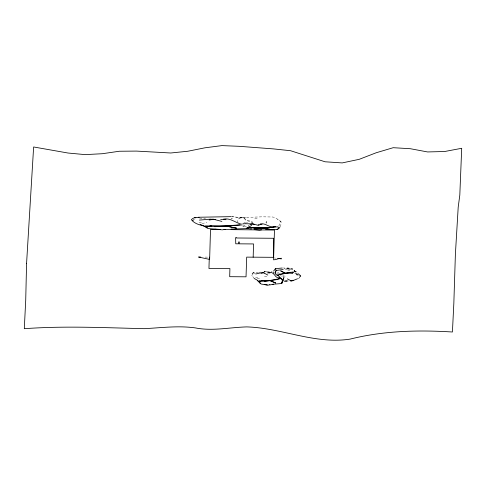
<?xml version="1.0" encoding="UTF-8"?>
<svg xmlns="http://www.w3.org/2000/svg" width="486" height="486" viewBox="0 0 486 486"><rect width="100%" height="100%" fill="white"/><g stroke="black" fill="none" stroke-linecap="round" stroke-linejoin="round"><path stroke-width="0.36" stroke-dasharray="2.43 1.82" d="M284.061 277.378L283.508 279.669L284.061 277.378L283.545 276.57L280.72 275.112M248.978 227.205L249.178 226.269L247.884 224.708M283.508 279.669L283.885 278.053L281.424 276.473M297.772 278.824L299.905 277.64L300.907 276.248L300.536 275.362L299.613 274.778L300.518 275.416L299.734 277.385L300.518 275.416L296.995 272.148L293.277 270.356L296.995 272.148M251.353 224.076L252.137 222.479L245.825 220.158L243.711 217.928L231.962 216.677M278.788 226.039L280.896 221.464L274.827 217.4L272.506 216.999L262.276 216.823L241.208 217.613L239.331 218.153L237.903 219.654L237.156 221.306L237.788 222.26L239.1 222.053M254.245 278.508L251.979 275.55L252.933 274.001M258.485 272.215L253.309 272.579L251.487 274.353L251.979 275.55M251.936 222.965L252.471 222.114L251.541 221.318L246.317 219.879L243.711 217.928L231.925 216.695M280.179 226.646L280.774 225.698L281.139 221.823L277.64 219.532M249.209 226.719L250.126 225.644M250.448 226.506L251.845 225.176M249.962 226.512L251.499 225.395M252.003 273.515L254.403 272.512L255.885 272.737M248.395 226.67L249.178 226.269M245.339 223.457L248.249 222.12M257.197 278.909L259.743 278.035M243.796 223.031L245.564 222.533M201.976 223.56L206.829 222.509M291.12 269.378L292.608 269.062M293.666 271.382L294.978 271.17L296.709 272.998M239.331 218.153L242.453 217.746L247.842 217.935M259.178 272.209L260.447 272.081M255.593 277.64L257.756 277.433M198.999 222.558L203.087 222.193M254.725 218.864L257.969 218.676M264.348 271.625L266.954 271.534L263.983 271.777L272.111 271.443M300.518 275.416L300.907 276.248L296.399 274.833M264.463 276.795L266.857 276.753M205.074 257.094L208.694 257.118M240.278 223.9L242.119 223.955M287.797 270.568L289.82 270.69M294.674 271.868L296.144 271.984M283.447 267.956L284.832 268.072M199.533 218.068L205.511 218.724M285.191 276.182L280.738 275.404M284.055 268.327L285.197 268.491M274.329 257.938L275.519 258.145M290.622 268.229L292.098 268.509L293.805 269.56L294.978 271.17L292.991 269.305L291.011 268.722M253.024 272.877L255.332 273.387M295.64 273.01L297.499 273.442M244.543 226.512L246.73 227.102L243.437 224.842M277.542 272.591L279.274 273.247L277.251 272.233M294.802 273.442L299.473 275.568M276.88 273.01L277.366 274.292M283.812 277.937L283.885 279.578M299.103 274.888L295.506 273.642L299.103 274.888"/><path stroke-width="0.73" d="M253.17 257.173L253.552 243.942L239.282 243.838L239.337 241.955L238.632 241.949L238.577 243.82L235.746 243.802L235.625 237.593L236.396 237.599L236.384 237.994L273.648 238.274L273.357 257.598M286.697 281.09L284.298 281.248C281.297 278.903 279.347 275.811 275.69 274.329L275.119 273.144L275.197 271.99L276.176 270.453L283.229 269.517M280.215 278.508L279.638 277.846L278.241 278.46L280.215 278.508L281.728 279.092L282.457 280.768L282.372 281.904L281.224 283.557L272.816 284.261M266.17 222.959L266.474 221.652M265.66 229.556L277.032 229.556L278.63 228.681L278.776 228.189L277.84 226.859L273.132 227.041L275.04 226.336L275.799 226.944M282.445 282.257L281.983 283.35L281.224 283.557L282.457 280.768M273.612 271.109L275.41 268.655L282.287 268.017M247.35 227.703L246.767 228.614L230.984 229.058M278.63 228.681L279.881 227.12M231.676 218.779L232.101 218.25M277.032 229.556L278.776 228.189M275.119 273.144L276.176 270.453L275.41 268.655M261 273.503L262.744 272.938M293.101 280.228L291.624 280.647M248.425 227.557L246.767 228.614L247.514 228.548M199.145 217.406C196.459 217.23 193.246 217.412 191.417 219.642L192.298 220.753L194.114 219.611M275.04 226.336C269.961 228.736 265.629 222.539 260.253 223.949M249.944 224.581L252.319 224.174M297.432 278.8L292.578 280.78L290.33 280.92M209.156 220.012L212.455 219.508M269.809 284.644L268.199 285.161L264.263 284.541M285.762 269.226L287.117 268.801L290.409 269.177M279.225 274.815L290.525 272.245M293.186 271.96L277.901 274.426M264.111 281.534L277.561 279.079M291.916 272.968L293.787 272.573M277.445 275.623L278.642 275.38L276.984 275.222M279.638 277.846C275.647 278.958 274.833 273.43 271.467 272.433L268.6 272.464M254.245 278.508L256.669 279.79L258.74 281.588L260.338 281.923L259.348 281.418L270.186 280.683L279.116 279.213M269.712 284.936L273.679 284.286M255.776 274.001L261.596 272.603L264.299 272.877M261.583 229.823L259.396 230.145L254.093 229.568M225.328 229.386L222.29 229.829L214.934 229.21M214.745 226.731L240.041 224.818M262.452 280.756L259.147 280.714M253.965 228.286L274.298 227.156M192.298 220.753C196.186 224.745 202.431 225.51 207.674 226.871L205.839 226.373L226.154 226.118L242.235 224.921M248.868 227.885L247.544 227.405L251.766 227.934L262.185 228.122L272.19 227.375M199.388 220.091L210.317 219.156L215.365 219.538M211.653 226.051L205.475 225.856M198.203 217.254L231.275 216.647M285.428 273.26L280.817 270.969L285.428 273.26L292.718 273.205M223.463 219.143C229.829 217.758 234.732 222.12 240.278 223.9M220.237 229.544L210.511 229.477L209.636 259.421L198.561 257.045L200.73 257.064M223.979 229.574L274.462 230.054L273.575 259.84A10.261 4.781 1.7 0 0 277.196 259.081A10.668 4.969 1.7 0 1 281.412 258.254L281.394 258.874L277.725 258.418M273.102 257.319L246.688 257.124L246.031 276.813L229.69 276.692L229.914 268.57L208.974 268.527A18.049 0.735 -89.6 0 1 209.417 257.124M220.03 229.416L209.138 228.669L206.939 227.97L206.1 227.144L200.147 224.283M285.549 280.932L287.967 280.963M209.861 225.711L226.154 226.118L236.409 228.08L226.154 226.118M220.644 219.52L226.045 219.684M261.486 280.398L270.186 280.683L275.69 282.986L270.186 280.683M254.415 224.398L252.599 223.846L242.903 223.706M267.355 284.996L261.158 284.055L257.744 280.75M267.112 272.834L269.997 272.962M258.224 224.392L262.112 224.575M250.442 227.557L262.185 228.122L269.572 229.21L262.185 228.122M251.432 228.997L248.334 228.614L247.732 227.91M251.736 227.861L247.283 227.333M194.443 217.728L195.888 217.813M287.147 268.084L289.049 268.266M242.964 226.075L243.972 226.312M259.117 225.565L252.599 223.846M212.844 219.083L221.889 221.416M291.454 281.036L287.396 278.891M262.938 272.458L267.816 275.052M204.709 226.403L207.297 227.922M258.74 281.588L260.156 283.344M273.497 272.348L273.782 273.01M26.572 263.455L25.722 300.154L24.3 328.7C64.207 325.766 104.211 327.722 144.123 328.67C161.231 327.819 178.356 325.492 195.439 327.922C212.528 331.294 229.592 327.376 246.736 326.902C281.588 327.916 314.934 344.538 350.09 339.113C383.576 330.735 418.13 329.879 452.423 331.999L453.833 303.398L455.394 254.16L458.201 207.2L459.811 195.086L461.7 148.291L444.66 151.511L427.552 151.942L410.348 148.716L393.198 147.701L376.207 152.756L359.251 159.311L342.223 162.913L325.073 161.783L290.549 150.709L273.381 148.892L239.069 146.304L221.932 145.606L204.867 147.823L187.833 151.249L170.756 152.993L136.463 151.091L119.343 151.243L102.291 153.722L85.19 154.621L68.028 153.029L33.631 146.972L26.572 263.455"/></g></svg>
